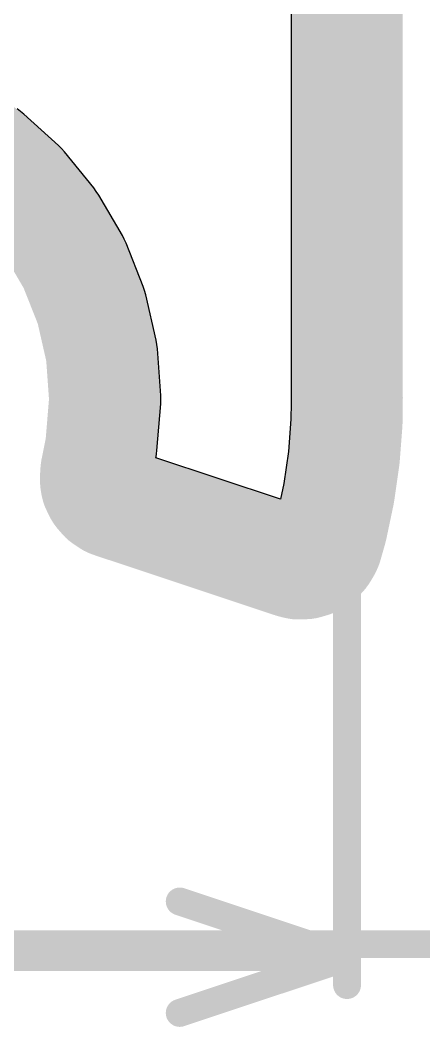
# Model space of a CAD drawing. Header units: inches. Extents: x -5 to 5450, y -4 to 5452.
# Drawn here: x 92.58 to 96.26, y -3 to 6.18 of the extents above; entities that cross this region are included whole.
import ezdxf

# ---------------------------------------------------------------- set-up
doc = ezdxf.new("R2010")
doc.units = ezdxf.units.IN
for name, color, linetype in [('Board_outline', 216, 'Continuous'), ('Ground', 76, 'Continuous'), ('Power', 16, 'Continuous'), ('Top Overlay', 2, 'Continuous')]:
    doc.layers.add(name, color=color, linetype=linetype)

msp = doc.modelspace()

# ---------------------------------------------------------------- linework, layer by layer
at = {"layer": 'Board_outline'}
for points in [[(95.5604, 2.7921, 0.254, 0.254, 0), (95.5607, 37.7372, 0.254, 0.254, 0)], [(95.5604, 2.7921, 0.254, 0.254, 0), (95.5607, 37.7372, 0.254, 0.254, 0)], [(87.9098, 3.6203, 0.254, 0.254, -0.957281), (93.2784, 2.0887, 0.254, 0.254, 0)], [(87.9098, 3.6203, 0.254, 0.254, -0.957281), (93.2784, 2.0887, 0.254, 0.254, 0)], [(95.5604, 2.7921, 0.254, 0.254, -0.002747), (95.5607, 2.7372, 0.254, 0.254, 0)], [(95.5604, 2.7921, 0.254, 0.254, -0.002747), (95.5607, 2.7372, 0.254, 0.254, 0)], [(95.5604, 2.6855, 0.254, 0.254, 0), (95.5607, 2.7372, 0.254, 0.254, 0)], [(95.5604, 2.6855, 0.254, 0.254, 0), (95.5607, 2.7372, 0.254, 0.254, 0)], [(95.5604, 2.6855, 0.254, 0.254, -0.065833), (95.3751, 1.3877, 0.254, 0.254, 0)], [(95.5604, 2.6855, 0.254, 0.254, -0.065833), (95.3751, 1.3877, 0.254, 0.254, 0)], [(93.2751, 2.0749, 0.254, 0.254, 0), (93.2784, 2.0887, 0.254, 0.254, 0)], [(93.2751, 2.0749, 0.254, 0.254, 0), (93.2784, 2.0887, 0.254, 0.254, 0)], [(93.2751, 2.0749, 0.254, 0.254, -0.007608), (93.2695, 1.9883, 0.254, 0.254, 0)], [(93.2751, 2.0749, 0.254, 0.254, -0.007608), (93.2695, 1.9883, 0.254, 0.254, 0)], [(93.2695, 1.9883, 0.254, 0.254, 0), (93.2728, 1.9667, 0.254, 0.254, 0)], [(93.2695, 1.9883, 0.254, 0.254, 0), (93.2728, 1.9667, 0.254, 0.254, 0)], [(93.4377, 1.7788, 0.254, 0.254, -0.267949), (93.2728, 1.9667, 0.254, 0.254, 0)], [(93.4377, 1.7788, 0.254, 0.254, -0.267949), (93.2728, 1.9667, 0.254, 0.254, 0)], [(93.4377, 1.7788, 0.254, 0.254, 0), (93.4389, 1.7784, 0.254, 0.254, 0)], [(93.4377, 1.7788, 0.254, 0.254, 0), (93.4389, 1.7784, 0.254, 0.254, 0)], [(93.4389, 1.7784, 0.254, 0.254, 0), (95.061, 1.2381, 0.254, 0.254, 0)], [(93.4389, 1.7784, 0.254, 0.254, 0), (95.061, 1.2381, 0.254, 0.254, 0)], [(95.3694, 1.3759, 0.254, 0.254, -0.003162), (95.3359, 1.3199, 0.254, 0.254, 0)], [(95.3694, 1.3759, 0.254, 0.254, -0.003162), (95.3359, 1.3199, 0.254, 0.254, 0)], [(95.3694, 1.3759, 0.254, 0.254, 0), (95.3743, 1.388, 0.254, 0.254, 0)], [(95.3694, 1.3759, 0.254, 0.254, 0), (95.3743, 1.388, 0.254, 0.254, 0)], [(95.3743, 1.388, 0.254, 0.254, 0), (95.3751, 1.3877, 0.254, 0.254, 0)], [(95.3743, 1.388, 0.254, 0.254, 0), (95.3751, 1.3877, 0.254, 0.254, 0)], [(95.3216, 1.3034, 0.254, 0.254, -0.267947), (95.082, 1.2321, 0.254, 0.254, 0)], [(95.3216, 1.3034, 0.254, 0.254, -0.267947), (95.082, 1.2321, 0.254, 0.254, 0)], [(95.3216, 1.3034, 0.254, 0.254, 0), (95.3359, 1.3199, 0.254, 0.254, 0)], [(95.3216, 1.3034, 0.254, 0.254, 0), (95.3359, 1.3199, 0.254, 0.254, 0)], [(95.061, 1.2381, 0.254, 0.254, 0), (95.082, 1.2321, 0.254, 0.254, 0)], [(95.061, 1.2381, 0.254, 0.254, 0), (95.082, 1.2321, 0.254, 0.254, 0)]]:
    msp.add_lwpolyline(points, format="xyseb", dxfattribs=at)
for points in [[(95.4969, 2.7921, 0.127, 0.127, 1), (95.6239, 2.7921, 0.127, 0.127, 1)], [(95.4969, 2.7921, 0.127, 0.127, 1), (95.6239, 2.7921, 0.127, 0.127, 1)], [(95.4969, 2.7921, 0.127, 0.127, 1), (95.6239, 2.7921, 0.127, 0.127, 1)], [(95.4969, 2.7921, 0.127, 0.127, 1), (95.6239, 2.7921, 0.127, 0.127, 1)], [(95.4972, 2.7372, 0.127, 0.127, 1), (95.6242, 2.7372, 0.127, 0.127, 1)], [(95.4972, 2.7372, 0.127, 0.127, 1), (95.6242, 2.7372, 0.127, 0.127, 1)], [(95.4972, 2.7372, 0.127, 0.127, 1), (95.6242, 2.7372, 0.127, 0.127, 1)], [(95.4972, 2.7372, 0.127, 0.127, 1), (95.6242, 2.7372, 0.127, 0.127, 1)], [(95.4969, 2.6855, 0.127, 0.127, 1), (95.6239, 2.6855, 0.127, 0.127, 1)], [(95.4969, 2.6855, 0.127, 0.127, 1), (95.6239, 2.6855, 0.127, 0.127, 1)], [(95.4969, 2.6855, 0.127, 0.127, 1), (95.6239, 2.6855, 0.127, 0.127, 1)], [(95.4969, 2.6855, 0.127, 0.127, 1), (95.6239, 2.6855, 0.127, 0.127, 1)], [(93.2149, 2.0887, 0.127, 0.127, 1), (93.3419, 2.0887, 0.127, 0.127, 1)], [(93.2149, 2.0887, 0.127, 0.127, 1), (93.3419, 2.0887, 0.127, 0.127, 1)], [(93.2149, 2.0887, 0.127, 0.127, 1), (93.3419, 2.0887, 0.127, 0.127, 1)], [(93.2149, 2.0887, 0.127, 0.127, 1), (93.3419, 2.0887, 0.127, 0.127, 1)], [(93.206, 1.9883, 0.127, 0.127, 1), (93.333, 1.9883, 0.127, 0.127, 1)], [(93.206, 1.9883, 0.127, 0.127, 1), (93.333, 1.9883, 0.127, 0.127, 1)], [(93.206, 1.9883, 0.127, 0.127, 1), (93.333, 1.9883, 0.127, 0.127, 1)], [(93.206, 1.9883, 0.127, 0.127, 1), (93.333, 1.9883, 0.127, 0.127, 1)], [(93.2116, 2.0749, 0.127, 0.127, 1), (93.3386, 2.0749, 0.127, 0.127, 1)], [(93.2116, 2.0749, 0.127, 0.127, 1), (93.3386, 2.0749, 0.127, 0.127, 1)], [(93.2116, 2.0749, 0.127, 0.127, 1), (93.3386, 2.0749, 0.127, 0.127, 1)], [(93.2116, 2.0749, 0.127, 0.127, 1), (93.3386, 2.0749, 0.127, 0.127, 1)], [(93.2093, 1.9667, 0.127, 0.127, 1), (93.3363, 1.9667, 0.127, 0.127, 1)], [(93.2093, 1.9667, 0.127, 0.127, 1), (93.3363, 1.9667, 0.127, 0.127, 1)], [(93.2093, 1.9667, 0.127, 0.127, 1), (93.3363, 1.9667, 0.127, 0.127, 1)], [(93.2093, 1.9667, 0.127, 0.127, 1), (93.3363, 1.9667, 0.127, 0.127, 1)], [(93.3742, 1.7788, 0.127, 0.127, 1), (93.5012, 1.7788, 0.127, 0.127, 1)], [(93.3742, 1.7788, 0.127, 0.127, 1), (93.5012, 1.7788, 0.127, 0.127, 1)], [(93.3742, 1.7788, 0.127, 0.127, 1), (93.5012, 1.7788, 0.127, 0.127, 1)], [(93.3742, 1.7788, 0.127, 0.127, 1), (93.5012, 1.7788, 0.127, 0.127, 1)], [(93.3754, 1.7784, 0.127, 0.127, 1), (93.5024, 1.7784, 0.127, 0.127, 1)], [(93.3754, 1.7784, 0.127, 0.127, 1), (93.5024, 1.7784, 0.127, 0.127, 1)], [(93.3754, 1.7784, 0.127, 0.127, 1), (93.5024, 1.7784, 0.127, 0.127, 1)], [(93.3754, 1.7784, 0.127, 0.127, 1), (93.5024, 1.7784, 0.127, 0.127, 1)], [(95.3059, 1.3759, 0.127, 0.127, 1), (95.4329, 1.3759, 0.127, 0.127, 1)], [(95.3059, 1.3759, 0.127, 0.127, 1), (95.4329, 1.3759, 0.127, 0.127, 1)], [(95.3059, 1.3759, 0.127, 0.127, 1), (95.4329, 1.3759, 0.127, 0.127, 1)], [(95.3059, 1.3759, 0.127, 0.127, 1), (95.4329, 1.3759, 0.127, 0.127, 1)], [(95.3108, 1.388, 0.127, 0.127, 1), (95.4378, 1.388, 0.127, 0.127, 1)], [(95.3108, 1.388, 0.127, 0.127, 1), (95.4378, 1.388, 0.127, 0.127, 1)], [(95.3108, 1.388, 0.127, 0.127, 1), (95.4378, 1.388, 0.127, 0.127, 1)], [(95.3108, 1.388, 0.127, 0.127, 1), (95.4378, 1.388, 0.127, 0.127, 1)], [(95.3116, 1.3877, 0.127, 0.127, 1), (95.4386, 1.3877, 0.127, 0.127, 1)], [(95.3116, 1.3877, 0.127, 0.127, 1), (95.4386, 1.3877, 0.127, 0.127, 1)], [(95.3116, 1.3877, 0.127, 0.127, 1), (95.4386, 1.3877, 0.127, 0.127, 1)], [(95.3116, 1.3877, 0.127, 0.127, 1), (95.4386, 1.3877, 0.127, 0.127, 1)], [(95.2581, 1.3034, 0.127, 0.127, 1), (95.3851, 1.3034, 0.127, 0.127, 1)], [(95.2581, 1.3034, 0.127, 0.127, 1), (95.3851, 1.3034, 0.127, 0.127, 1)], [(95.2581, 1.3034, 0.127, 0.127, 1), (95.3851, 1.3034, 0.127, 0.127, 1)], [(95.2581, 1.3034, 0.127, 0.127, 1), (95.3851, 1.3034, 0.127, 0.127, 1)], [(95.2724, 1.3199, 0.127, 0.127, 1), (95.3994, 1.3199, 0.127, 0.127, 1)], [(95.2724, 1.3199, 0.127, 0.127, 1), (95.3994, 1.3199, 0.127, 0.127, 1)], [(95.2724, 1.3199, 0.127, 0.127, 1), (95.3994, 1.3199, 0.127, 0.127, 1)], [(95.2724, 1.3199, 0.127, 0.127, 1), (95.3994, 1.3199, 0.127, 0.127, 1)], [(94.9975, 1.2381, 0.127, 0.127, 1), (95.1245, 1.2381, 0.127, 0.127, 1)], [(94.9975, 1.2381, 0.127, 0.127, 1), (95.1245, 1.2381, 0.127, 0.127, 1)], [(94.9975, 1.2381, 0.127, 0.127, 1), (95.1245, 1.2381, 0.127, 0.127, 1)], [(94.9975, 1.2381, 0.127, 0.127, 1), (95.1245, 1.2381, 0.127, 0.127, 1)], [(95.0185, 1.2321, 0.127, 0.127, 1), (95.1455, 1.2321, 0.127, 0.127, 1)], [(95.0185, 1.2321, 0.127, 0.127, 1), (95.1455, 1.2321, 0.127, 0.127, 1)], [(95.0185, 1.2321, 0.127, 0.127, 1), (95.1455, 1.2321, 0.127, 0.127, 1)], [(95.0185, 1.2321, 0.127, 0.127, 1), (95.1455, 1.2321, 0.127, 0.127, 1)]]:
    msp.add_lwpolyline(points, format="xyseb", close=True, dxfattribs=at)
at = {"layer": 'Ground'}
for p, q in [((95.0502, 37.726), (95.05, 2.7853)), ((92.5845, 5.3466), (92.5542, 5.3711)), ((92.6158, 5.3234), (92.5845, 5.3466)), ((92.9317, 5.0372), (92.6158, 5.3234)), ((92.9579, 5.0083), (92.9317, 5.0372)), ((92.9852, 4.9807), (92.9579, 5.0083)), ((93.254, 4.6497), (92.9852, 4.9807)), ((93.2754, 4.6172), (93.254, 4.6497)), ((93.2983, 4.5857), (93.2754, 4.6172)), ((93.5135, 4.2178), (93.2983, 4.5857)), ((93.5298, 4.1823), (93.5135, 4.2178)), ((93.5476, 4.1477), (93.5298, 4.1823)), ((93.7044, 3.7513), (93.5476, 4.1477)), ((93.7151, 3.7139), (93.7044, 3.7513)), ((93.7274, 3.6769), (93.7151, 3.7139)), ((93.8221, 3.2613), (93.7274, 3.6769)), ((93.8269, 3.2227), (93.8221, 3.2613)), ((93.8335, 3.1843), (93.8269, 3.2227)), ((93.8638, 2.7591), (93.8335, 3.1843)), ((93.8628, 2.7201), (93.8638, 2.7591)), ((95.05, 2.7853), (95.0502, 2.7831)), ((95.0502, 2.7831), (95.05, 2.781)), ((95.05, 2.781), (95.0501, 2.768)), ((95.0501, 2.768), (95.0502, 2.7563)), ((95.0502, 2.7563), (95.0502, 2.7379)), ((93.8287, 2.2563), (93.8634, 2.6812)), ((93.8634, 2.6812), (93.8628, 2.7201)), ((95.05, 2.6895), (95.0485, 2.5432)), ((95.0502, 2.7379), (95.05, 2.6895)), ((95.0485, 2.5432), (95.026, 2.2488)), ((93.8206, 2.1984), (93.8235, 2.2276)), ((93.8235, 2.2276), (93.8287, 2.2563)), ((95.026, 2.2488), (94.9843, 1.9565)), ((93.8189, 2.1898), (93.8206, 2.1984)), ((94.9538, 1.8118), (93.8189, 2.1898)), ((94.9843, 1.9565), (94.9538, 1.8118))]:
    msp.add_line(p, q, dxfattribs=at)
for points in [[(95.5605, 2.7853, 1.016, 1.016, 0), (95.5607, 37.7372, 1.016, 1.016, 0)], [(91.9173, 5.1799, 1.016, 1.016, 0), (92.2731, 4.9451, 1.016, 1.016, 0)], [(92.2731, 4.9451, 1.016, 1.016, 0), (92.589, 4.6589, 1.016, 1.016, 0)], [(92.589, 4.6589, 1.016, 1.016, 0), (92.8577, 4.328, 1.016, 1.016, 0)], [(92.8577, 4.328, 1.016, 1.016, 0), (93.0729, 3.96, 1.016, 1.016, 0)], [(93.0729, 3.96, 1.016, 1.016, 0), (93.2297, 3.5636, 1.016, 1.016, 0)], [(93.2297, 3.5636, 1.016, 1.016, 0), (93.3244, 3.148, 1.016, 1.016, 0)], [(93.3244, 3.148, 1.016, 1.016, 0), (93.3547, 2.7228, 1.016, 1.016, 0)], [(93.3199, 2.2979, 1.016, 1.016, 0), (93.3547, 2.7228, 1.016, 1.016, 0)], [(95.5604, 2.6855, 1.016, 1.016, 0), (95.5607, 2.7372, 1.016, 1.016, 0)], [(95.5605, 2.7853, 1.016, 1.016, 0), (95.5606, 2.7715, 1.016, 1.016, 0)], [(95.5606, 2.7715, 1.016, 1.016, 0), (95.5606, 2.7578, 1.016, 1.016, 0)], [(95.5606, 2.7578, 1.016, 1.016, 0), (95.5607, 2.7372, 1.016, 1.016, 0)], [(95.5587, 2.5211, 1.016, 1.016, 0), (95.5604, 2.6855, 1.016, 1.016, 0)], [(95.5337, 2.1933, 1.016, 1.016, 0), (95.5587, 2.5211, 1.016, 1.016, 0)], [(93.2784, 2.0887, 1.016, 1.016, 0), (93.3199, 2.2979, 1.016, 1.016, 0)], [(95.4872, 1.8678, 1.016, 1.016, 0), (95.5337, 2.1933, 1.016, 1.016, 0)], [(93.2733, 2.0424, 1.016, 1.016, 0), (93.2751, 2.0749, 1.016, 1.016, 0)], [(93.2751, 2.0749, 1.016, 1.016, 0), (93.2784, 2.0887, 1.016, 1.016, 0)], [(93.2703, 1.9991, 1.016, 1.016, 0), (93.2719, 2.0207, 1.016, 1.016, 0)], [(93.2703, 1.9991, 1.016, 1.016, 0), (93.2728, 1.9667, 1.016, 1.016, 0)], [(93.2719, 2.0207, 1.016, 1.016, 0), (93.2733, 2.0424, 1.016, 1.016, 0)], [(93.2728, 1.9667, 1.016, 1.016, 0), (93.2792, 1.9344, 1.016, 1.016, 0)], [(93.2792, 1.9344, 1.016, 1.016, 0), (93.3084, 1.8754, 1.016, 1.016, 0)], [(93.3084, 1.8754, 1.016, 1.016, 0), (93.3518, 1.8259, 1.016, 1.016, 0)], [(93.3518, 1.8259, 1.016, 1.016, 0), (93.4065, 1.7894, 1.016, 1.016, 0)], [(93.4065, 1.7894, 1.016, 1.016, 0), (93.4377, 1.7788, 1.016, 1.016, 0)], [(95.4194, 1.546, 1.016, 1.016, 0), (95.4872, 1.8678, 1.016, 1.016, 0)], [(93.4377, 1.7788, 1.016, 1.016, 0), (95.061, 1.2381, 1.016, 1.016, 0)], [(95.3743, 1.388, 1.016, 1.016, 0), (95.4194, 1.546, 1.016, 1.016, 0)], [(95.3359, 1.3199, 1.016, 1.016, 0), (95.3485, 1.3408, 1.016, 1.016, 0)], [(95.3485, 1.3408, 1.016, 1.016, 0), (95.3569, 1.3548, 1.016, 1.016, 0)], [(95.3569, 1.3548, 1.016, 1.016, 0), (95.3652, 1.3689, 1.016, 1.016, 0)], [(95.3652, 1.3689, 1.016, 1.016, 0), (95.3743, 1.388, 1.016, 1.016, 0)], [(95.061, 1.2381, 1.016, 1.016, 0), (95.082, 1.2321, 1.016, 1.016, 0)], [(95.1798, 1.2263, 1.016, 1.016, 0), (95.2429, 1.2451, 1.016, 1.016, 0)], [(95.2429, 1.2451, 1.016, 1.016, 0), (95.299, 1.2795, 1.016, 1.016, 0)], [(95.299, 1.2795, 1.016, 1.016, 0), (95.3216, 1.3034, 1.016, 1.016, 0)], [(95.3216, 1.3034, 1.016, 1.016, 0), (95.3359, 1.3199, 1.016, 1.016, 0)], [(95.082, 1.2321, 1.016, 1.016, 0), (95.114, 1.2245, 1.016, 1.016, 0)], [(95.114, 1.2245, 1.016, 1.016, 0), (95.1798, 1.2263, 1.016, 1.016, 0)]]:
    msp.add_lwpolyline(points, format="xyseb", dxfattribs=at)
for points in [[(92.0191, 4.9451, 0.508, 0.508, 1), (92.5271, 4.9451, 0.508, 0.508, 1)], [(92.0191, 4.9451, 0.508, 0.508, 1), (92.5271, 4.9451, 0.508, 0.508, 1)], [(92.335, 4.6589, 0.508, 0.508, 1), (92.843, 4.6589, 0.508, 0.508, 1)], [(92.335, 4.6589, 0.508, 0.508, 1), (92.843, 4.6589, 0.508, 0.508, 1)], [(92.6037, 4.328, 0.508, 0.508, 1), (93.1117, 4.328, 0.508, 0.508, 1)], [(92.6037, 4.328, 0.508, 0.508, 1), (93.1117, 4.328, 0.508, 0.508, 1)], [(92.8189, 3.96, 0.508, 0.508, 1), (93.3269, 3.96, 0.508, 0.508, 1)], [(92.8189, 3.96, 0.508, 0.508, 1), (93.3269, 3.96, 0.508, 0.508, 1)], [(92.9757, 3.5636, 0.508, 0.508, 1), (93.4837, 3.5636, 0.508, 0.508, 1)], [(92.9757, 3.5636, 0.508, 0.508, 1), (93.4837, 3.5636, 0.508, 0.508, 1)], [(93.0704, 3.148, 0.508, 0.508, 1), (93.5784, 3.148, 0.508, 0.508, 1)], [(93.0704, 3.148, 0.508, 0.508, 1), (93.5784, 3.148, 0.508, 0.508, 1)], [(93.1007, 2.7228, 0.508, 0.508, 1), (93.6087, 2.7228, 0.508, 0.508, 1)], [(93.1007, 2.7228, 0.508, 0.508, 1), (93.6087, 2.7228, 0.508, 0.508, 1)], [(95.3065, 2.7853, 0.508, 0.508, 1), (95.8145, 2.7853, 0.508, 0.508, 1)], [(95.3065, 2.7853, 0.508, 0.508, 1), (95.8145, 2.7853, 0.508, 0.508, 1)], [(95.3066, 2.7715, 0.508, 0.508, 1), (95.8146, 2.7715, 0.508, 0.508, 1)], [(95.3066, 2.7715, 0.508, 0.508, 1), (95.8146, 2.7715, 0.508, 0.508, 1)], [(95.3066, 2.7578, 0.508, 0.508, 1), (95.8146, 2.7578, 0.508, 0.508, 1)], [(95.3066, 2.7578, 0.508, 0.508, 1), (95.8146, 2.7578, 0.508, 0.508, 1)], [(95.3067, 2.7372, 0.508, 0.508, 1), (95.8147, 2.7372, 0.508, 0.508, 1)], [(95.3067, 2.7372, 0.508, 0.508, 1), (95.8147, 2.7372, 0.508, 0.508, 1)], [(95.3064, 2.6855, 0.508, 0.508, 1), (95.8144, 2.6855, 0.508, 0.508, 1)], [(95.3064, 2.6855, 0.508, 0.508, 1), (95.8144, 2.6855, 0.508, 0.508, 1)], [(95.3047, 2.5211, 0.508, 0.508, 1), (95.8127, 2.5211, 0.508, 0.508, 1)], [(95.3047, 2.5211, 0.508, 0.508, 1), (95.8127, 2.5211, 0.508, 0.508, 1)], [(93.0659, 2.2979, 0.508, 0.508, 1), (93.5739, 2.2979, 0.508, 0.508, 1)], [(93.0659, 2.2979, 0.508, 0.508, 1), (93.5739, 2.2979, 0.508, 0.508, 1)], [(95.2797, 2.1933, 0.508, 0.508, 1), (95.7877, 2.1933, 0.508, 0.508, 1)], [(95.2797, 2.1933, 0.508, 0.508, 1), (95.7877, 2.1933, 0.508, 0.508, 1)], [(93.0211, 2.0749, 0.508, 0.508, 1), (93.5291, 2.0749, 0.508, 0.508, 1)], [(93.0211, 2.0749, 0.508, 0.508, 1), (93.5291, 2.0749, 0.508, 0.508, 1)], [(93.0244, 2.0887, 0.508, 0.508, 1), (93.5324, 2.0887, 0.508, 0.508, 1)], [(93.0244, 2.0887, 0.508, 0.508, 1), (93.5324, 2.0887, 0.508, 0.508, 1)], [(93.0163, 1.9991, 0.508, 0.508, 1), (93.5243, 1.9991, 0.508, 0.508, 1)], [(93.0163, 1.9991, 0.508, 0.508, 1), (93.5243, 1.9991, 0.508, 0.508, 1)], [(93.0179, 2.0207, 0.508, 0.508, 1), (93.5259, 2.0207, 0.508, 0.508, 1)], [(93.0179, 2.0207, 0.508, 0.508, 1), (93.5259, 2.0207, 0.508, 0.508, 1)], [(93.0193, 2.0424, 0.508, 0.508, 1), (93.5273, 2.0424, 0.508, 0.508, 1)], [(93.0193, 2.0424, 0.508, 0.508, 1), (93.5273, 2.0424, 0.508, 0.508, 1)], [(93.0188, 1.9667, 0.508, 0.508, 1), (93.5268, 1.9667, 0.508, 0.508, 1)], [(93.0188, 1.9667, 0.508, 0.508, 1), (93.5268, 1.9667, 0.508, 0.508, 1)], [(93.0252, 1.9344, 0.508, 0.508, 1), (93.5332, 1.9344, 0.508, 0.508, 1)], [(93.0252, 1.9344, 0.508, 0.508, 1), (93.5332, 1.9344, 0.508, 0.508, 1)], [(93.0544, 1.8754, 0.508, 0.508, 1), (93.5624, 1.8754, 0.508, 0.508, 1)], [(93.0544, 1.8754, 0.508, 0.508, 1), (93.5624, 1.8754, 0.508, 0.508, 1)], [(93.0978, 1.8259, 0.508, 0.508, 1), (93.6058, 1.8259, 0.508, 0.508, 1)], [(93.0978, 1.8259, 0.508, 0.508, 1), (93.6058, 1.8259, 0.508, 0.508, 1)], [(93.1525, 1.7894, 0.508, 0.508, 1), (93.6605, 1.7894, 0.508, 0.508, 1)], [(93.1525, 1.7894, 0.508, 0.508, 1), (93.6605, 1.7894, 0.508, 0.508, 1)], [(95.2332, 1.8678, 0.508, 0.508, 1), (95.7412, 1.8678, 0.508, 0.508, 1)], [(95.2332, 1.8678, 0.508, 0.508, 1), (95.7412, 1.8678, 0.508, 0.508, 1)], [(93.1837, 1.7788, 0.508, 0.508, 1), (93.6917, 1.7788, 0.508, 0.508, 1)], [(93.1837, 1.7788, 0.508, 0.508, 1), (93.6917, 1.7788, 0.508, 0.508, 1)], [(95.1654, 1.546, 0.508, 0.508, 1), (95.6734, 1.546, 0.508, 0.508, 1)], [(95.1654, 1.546, 0.508, 0.508, 1), (95.6734, 1.546, 0.508, 0.508, 1)], [(95.0945, 1.3408, 0.508, 0.508, 1), (95.6025, 1.3408, 0.508, 0.508, 1)], [(95.0945, 1.3408, 0.508, 0.508, 1), (95.6025, 1.3408, 0.508, 0.508, 1)], [(95.1029, 1.3548, 0.508, 0.508, 1), (95.6109, 1.3548, 0.508, 0.508, 1)], [(95.1029, 1.3548, 0.508, 0.508, 1), (95.6109, 1.3548, 0.508, 0.508, 1)], [(95.1112, 1.3689, 0.508, 0.508, 1), (95.6192, 1.3689, 0.508, 0.508, 1)], [(95.1112, 1.3689, 0.508, 0.508, 1), (95.6192, 1.3689, 0.508, 0.508, 1)], [(95.1203, 1.388, 0.508, 0.508, 1), (95.6283, 1.388, 0.508, 0.508, 1)], [(95.1203, 1.388, 0.508, 0.508, 1), (95.6283, 1.388, 0.508, 0.508, 1)], [(94.807, 1.2381, 0.508, 0.508, 1), (95.315, 1.2381, 0.508, 0.508, 1)], [(94.807, 1.2381, 0.508, 0.508, 1), (95.315, 1.2381, 0.508, 0.508, 1)], [(94.9889, 1.2451, 0.508, 0.508, 1), (95.4969, 1.2451, 0.508, 0.508, 1)], [(94.9889, 1.2451, 0.508, 0.508, 1), (95.4969, 1.2451, 0.508, 0.508, 1)], [(95.045, 1.2795, 0.508, 0.508, 1), (95.553, 1.2795, 0.508, 0.508, 1)], [(95.045, 1.2795, 0.508, 0.508, 1), (95.553, 1.2795, 0.508, 0.508, 1)], [(95.0676, 1.3034, 0.508, 0.508, 1), (95.5756, 1.3034, 0.508, 0.508, 1)], [(95.0676, 1.3034, 0.508, 0.508, 1), (95.5756, 1.3034, 0.508, 0.508, 1)], [(95.0819, 1.3199, 0.508, 0.508, 1), (95.5899, 1.3199, 0.508, 0.508, 1)], [(95.0819, 1.3199, 0.508, 0.508, 1), (95.5899, 1.3199, 0.508, 0.508, 1)], [(94.828, 1.2321, 0.508, 0.508, 1), (95.336, 1.2321, 0.508, 0.508, 1)], [(94.828, 1.2321, 0.508, 0.508, 1), (95.336, 1.2321, 0.508, 0.508, 1)], [(94.86, 1.2245, 0.508, 0.508, 1), (95.368, 1.2245, 0.508, 0.508, 1)], [(94.86, 1.2245, 0.508, 0.508, 1), (95.368, 1.2245, 0.508, 0.508, 1)], [(94.9258, 1.2263, 0.508, 0.508, 1), (95.4338, 1.2263, 0.508, 0.508, 1)], [(94.9258, 1.2263, 0.508, 0.508, 1), (95.4338, 1.2263, 0.508, 0.508, 1)]]:
    msp.add_lwpolyline(points, format="xyseb", close=True, dxfattribs=at)
at = {"layer": 'Power'}
for p, q in [((95.0502, 37.726), (95.05, 2.7853)), ((92.5845, 5.3466), (92.5542, 5.3711)), ((92.6158, 5.3234), (92.5845, 5.3466)), ((92.9317, 5.0372), (92.6158, 5.3234)), ((92.9579, 5.0083), (92.9317, 5.0372)), ((92.9852, 4.9807), (92.9579, 5.0083)), ((93.254, 4.6497), (92.9852, 4.9807)), ((93.2754, 4.6172), (93.254, 4.6497)), ((93.2983, 4.5857), (93.2754, 4.6172)), ((93.5135, 4.2178), (93.2983, 4.5857)), ((93.5298, 4.1823), (93.5135, 4.2178)), ((93.5476, 4.1477), (93.5298, 4.1823)), ((93.7044, 3.7513), (93.5476, 4.1477)), ((93.7151, 3.7139), (93.7044, 3.7513)), ((93.7274, 3.6769), (93.7151, 3.7139)), ((93.8221, 3.2613), (93.7274, 3.6769)), ((93.8269, 3.2227), (93.8221, 3.2613)), ((93.8335, 3.1843), (93.8269, 3.2227)), ((93.8638, 2.7591), (93.8335, 3.1843)), ((93.8628, 2.7201), (93.8638, 2.7591)), ((95.05, 2.7853), (95.0502, 2.7831)), ((95.0502, 2.7831), (95.05, 2.781)), ((95.05, 2.781), (95.0501, 2.768)), ((95.0501, 2.768), (95.0502, 2.7563)), ((95.0502, 2.7563), (95.0502, 2.7379)), ((93.8287, 2.2563), (93.8634, 2.6812)), ((93.8634, 2.6812), (93.8628, 2.7201)), ((95.05, 2.6895), (95.0485, 2.5432)), ((95.0502, 2.7379), (95.05, 2.6895)), ((95.0485, 2.5432), (95.026, 2.2488)), ((93.8206, 2.1984), (93.8235, 2.2276)), ((93.8235, 2.2276), (93.8287, 2.2563)), ((95.026, 2.2488), (94.9843, 1.9565)), ((93.8189, 2.1898), (93.8206, 2.1984)), ((94.9538, 1.8118), (93.8189, 2.1898)), ((94.9843, 1.9565), (94.9538, 1.8118))]:
    msp.add_line(p, q, dxfattribs=at)
for points in [[(95.5605, 2.7853, 1.016, 1.016, 0), (95.5607, 37.7372, 1.016, 1.016, 0)], [(91.9173, 5.1799, 1.016, 1.016, 0), (92.2731, 4.9451, 1.016, 1.016, 0)], [(92.2731, 4.9451, 1.016, 1.016, 0), (92.589, 4.6589, 1.016, 1.016, 0)], [(92.589, 4.6589, 1.016, 1.016, 0), (92.8577, 4.328, 1.016, 1.016, 0)], [(92.8577, 4.328, 1.016, 1.016, 0), (93.0729, 3.96, 1.016, 1.016, 0)], [(93.0729, 3.96, 1.016, 1.016, 0), (93.2297, 3.5636, 1.016, 1.016, 0)], [(93.2297, 3.5636, 1.016, 1.016, 0), (93.3244, 3.148, 1.016, 1.016, 0)], [(93.3244, 3.148, 1.016, 1.016, 0), (93.3547, 2.7228, 1.016, 1.016, 0)], [(93.3199, 2.2979, 1.016, 1.016, 0), (93.3547, 2.7228, 1.016, 1.016, 0)], [(95.5604, 2.6855, 1.016, 1.016, 0), (95.5607, 2.7372, 1.016, 1.016, 0)], [(95.5605, 2.7853, 1.016, 1.016, 0), (95.5606, 2.7715, 1.016, 1.016, 0)], [(95.5606, 2.7715, 1.016, 1.016, 0), (95.5606, 2.7578, 1.016, 1.016, 0)], [(95.5606, 2.7578, 1.016, 1.016, 0), (95.5607, 2.7372, 1.016, 1.016, 0)], [(95.5587, 2.5211, 1.016, 1.016, 0), (95.5604, 2.6855, 1.016, 1.016, 0)], [(95.5337, 2.1933, 1.016, 1.016, 0), (95.5587, 2.5211, 1.016, 1.016, 0)], [(93.2784, 2.0887, 1.016, 1.016, 0), (93.3199, 2.2979, 1.016, 1.016, 0)], [(95.4872, 1.8678, 1.016, 1.016, 0), (95.5337, 2.1933, 1.016, 1.016, 0)], [(93.2733, 2.0424, 1.016, 1.016, 0), (93.2751, 2.0749, 1.016, 1.016, 0)], [(93.2751, 2.0749, 1.016, 1.016, 0), (93.2784, 2.0887, 1.016, 1.016, 0)], [(93.2703, 1.9991, 1.016, 1.016, 0), (93.2719, 2.0207, 1.016, 1.016, 0)], [(93.2703, 1.9991, 1.016, 1.016, 0), (93.2728, 1.9667, 1.016, 1.016, 0)], [(93.2719, 2.0207, 1.016, 1.016, 0), (93.2733, 2.0424, 1.016, 1.016, 0)], [(93.2728, 1.9667, 1.016, 1.016, 0), (93.2792, 1.9344, 1.016, 1.016, 0)], [(93.2792, 1.9344, 1.016, 1.016, 0), (93.3084, 1.8754, 1.016, 1.016, 0)], [(93.3084, 1.8754, 1.016, 1.016, 0), (93.3518, 1.8259, 1.016, 1.016, 0)], [(93.3518, 1.8259, 1.016, 1.016, 0), (93.4065, 1.7894, 1.016, 1.016, 0)], [(93.4065, 1.7894, 1.016, 1.016, 0), (93.4377, 1.7788, 1.016, 1.016, 0)], [(95.4194, 1.546, 1.016, 1.016, 0), (95.4872, 1.8678, 1.016, 1.016, 0)], [(93.4377, 1.7788, 1.016, 1.016, 0), (95.061, 1.2381, 1.016, 1.016, 0)], [(95.3743, 1.388, 1.016, 1.016, 0), (95.4194, 1.546, 1.016, 1.016, 0)], [(95.3359, 1.3199, 1.016, 1.016, 0), (95.3485, 1.3408, 1.016, 1.016, 0)], [(95.3485, 1.3408, 1.016, 1.016, 0), (95.3569, 1.3548, 1.016, 1.016, 0)], [(95.3569, 1.3548, 1.016, 1.016, 0), (95.3652, 1.3689, 1.016, 1.016, 0)], [(95.3652, 1.3689, 1.016, 1.016, 0), (95.3743, 1.388, 1.016, 1.016, 0)], [(95.061, 1.2381, 1.016, 1.016, 0), (95.082, 1.2321, 1.016, 1.016, 0)], [(95.1798, 1.2263, 1.016, 1.016, 0), (95.2429, 1.2451, 1.016, 1.016, 0)], [(95.2429, 1.2451, 1.016, 1.016, 0), (95.299, 1.2795, 1.016, 1.016, 0)], [(95.299, 1.2795, 1.016, 1.016, 0), (95.3216, 1.3034, 1.016, 1.016, 0)], [(95.3216, 1.3034, 1.016, 1.016, 0), (95.3359, 1.3199, 1.016, 1.016, 0)], [(95.082, 1.2321, 1.016, 1.016, 0), (95.114, 1.2245, 1.016, 1.016, 0)], [(95.114, 1.2245, 1.016, 1.016, 0), (95.1798, 1.2263, 1.016, 1.016, 0)]]:
    msp.add_lwpolyline(points, format="xyseb", dxfattribs=at)
for points in [[(92.0191, 4.9451, 0.508, 0.508, 1), (92.5271, 4.9451, 0.508, 0.508, 1)], [(92.0191, 4.9451, 0.508, 0.508, 1), (92.5271, 4.9451, 0.508, 0.508, 1)], [(92.335, 4.6589, 0.508, 0.508, 1), (92.843, 4.6589, 0.508, 0.508, 1)], [(92.335, 4.6589, 0.508, 0.508, 1), (92.843, 4.6589, 0.508, 0.508, 1)], [(92.6037, 4.328, 0.508, 0.508, 1), (93.1117, 4.328, 0.508, 0.508, 1)], [(92.6037, 4.328, 0.508, 0.508, 1), (93.1117, 4.328, 0.508, 0.508, 1)], [(92.8189, 3.96, 0.508, 0.508, 1), (93.3269, 3.96, 0.508, 0.508, 1)], [(92.8189, 3.96, 0.508, 0.508, 1), (93.3269, 3.96, 0.508, 0.508, 1)], [(92.9757, 3.5636, 0.508, 0.508, 1), (93.4837, 3.5636, 0.508, 0.508, 1)], [(92.9757, 3.5636, 0.508, 0.508, 1), (93.4837, 3.5636, 0.508, 0.508, 1)], [(93.0704, 3.148, 0.508, 0.508, 1), (93.5784, 3.148, 0.508, 0.508, 1)], [(93.0704, 3.148, 0.508, 0.508, 1), (93.5784, 3.148, 0.508, 0.508, 1)], [(93.1007, 2.7228, 0.508, 0.508, 1), (93.6087, 2.7228, 0.508, 0.508, 1)], [(93.1007, 2.7228, 0.508, 0.508, 1), (93.6087, 2.7228, 0.508, 0.508, 1)], [(95.3065, 2.7853, 0.508, 0.508, 1), (95.8145, 2.7853, 0.508, 0.508, 1)], [(95.3065, 2.7853, 0.508, 0.508, 1), (95.8145, 2.7853, 0.508, 0.508, 1)], [(95.3066, 2.7715, 0.508, 0.508, 1), (95.8146, 2.7715, 0.508, 0.508, 1)], [(95.3066, 2.7715, 0.508, 0.508, 1), (95.8146, 2.7715, 0.508, 0.508, 1)], [(95.3066, 2.7578, 0.508, 0.508, 1), (95.8146, 2.7578, 0.508, 0.508, 1)], [(95.3066, 2.7578, 0.508, 0.508, 1), (95.8146, 2.7578, 0.508, 0.508, 1)], [(95.3067, 2.7372, 0.508, 0.508, 1), (95.8147, 2.7372, 0.508, 0.508, 1)], [(95.3067, 2.7372, 0.508, 0.508, 1), (95.8147, 2.7372, 0.508, 0.508, 1)], [(95.3064, 2.6855, 0.508, 0.508, 1), (95.8144, 2.6855, 0.508, 0.508, 1)], [(95.3064, 2.6855, 0.508, 0.508, 1), (95.8144, 2.6855, 0.508, 0.508, 1)], [(95.3047, 2.5211, 0.508, 0.508, 1), (95.8127, 2.5211, 0.508, 0.508, 1)], [(95.3047, 2.5211, 0.508, 0.508, 1), (95.8127, 2.5211, 0.508, 0.508, 1)], [(93.0659, 2.2979, 0.508, 0.508, 1), (93.5739, 2.2979, 0.508, 0.508, 1)], [(93.0659, 2.2979, 0.508, 0.508, 1), (93.5739, 2.2979, 0.508, 0.508, 1)], [(95.2797, 2.1933, 0.508, 0.508, 1), (95.7877, 2.1933, 0.508, 0.508, 1)], [(95.2797, 2.1933, 0.508, 0.508, 1), (95.7877, 2.1933, 0.508, 0.508, 1)], [(93.0211, 2.0749, 0.508, 0.508, 1), (93.5291, 2.0749, 0.508, 0.508, 1)], [(93.0211, 2.0749, 0.508, 0.508, 1), (93.5291, 2.0749, 0.508, 0.508, 1)], [(93.0244, 2.0887, 0.508, 0.508, 1), (93.5324, 2.0887, 0.508, 0.508, 1)], [(93.0244, 2.0887, 0.508, 0.508, 1), (93.5324, 2.0887, 0.508, 0.508, 1)], [(93.0163, 1.9991, 0.508, 0.508, 1), (93.5243, 1.9991, 0.508, 0.508, 1)], [(93.0163, 1.9991, 0.508, 0.508, 1), (93.5243, 1.9991, 0.508, 0.508, 1)], [(93.0179, 2.0207, 0.508, 0.508, 1), (93.5259, 2.0207, 0.508, 0.508, 1)], [(93.0179, 2.0207, 0.508, 0.508, 1), (93.5259, 2.0207, 0.508, 0.508, 1)], [(93.0193, 2.0424, 0.508, 0.508, 1), (93.5273, 2.0424, 0.508, 0.508, 1)], [(93.0193, 2.0424, 0.508, 0.508, 1), (93.5273, 2.0424, 0.508, 0.508, 1)], [(93.0188, 1.9667, 0.508, 0.508, 1), (93.5268, 1.9667, 0.508, 0.508, 1)], [(93.0188, 1.9667, 0.508, 0.508, 1), (93.5268, 1.9667, 0.508, 0.508, 1)], [(93.0252, 1.9344, 0.508, 0.508, 1), (93.5332, 1.9344, 0.508, 0.508, 1)], [(93.0252, 1.9344, 0.508, 0.508, 1), (93.5332, 1.9344, 0.508, 0.508, 1)], [(93.0544, 1.8754, 0.508, 0.508, 1), (93.5624, 1.8754, 0.508, 0.508, 1)], [(93.0544, 1.8754, 0.508, 0.508, 1), (93.5624, 1.8754, 0.508, 0.508, 1)], [(93.0978, 1.8259, 0.508, 0.508, 1), (93.6058, 1.8259, 0.508, 0.508, 1)], [(93.0978, 1.8259, 0.508, 0.508, 1), (93.6058, 1.8259, 0.508, 0.508, 1)], [(93.1525, 1.7894, 0.508, 0.508, 1), (93.6605, 1.7894, 0.508, 0.508, 1)], [(93.1525, 1.7894, 0.508, 0.508, 1), (93.6605, 1.7894, 0.508, 0.508, 1)], [(95.2332, 1.8678, 0.508, 0.508, 1), (95.7412, 1.8678, 0.508, 0.508, 1)], [(95.2332, 1.8678, 0.508, 0.508, 1), (95.7412, 1.8678, 0.508, 0.508, 1)], [(93.1837, 1.7788, 0.508, 0.508, 1), (93.6917, 1.7788, 0.508, 0.508, 1)], [(93.1837, 1.7788, 0.508, 0.508, 1), (93.6917, 1.7788, 0.508, 0.508, 1)], [(95.1654, 1.546, 0.508, 0.508, 1), (95.6734, 1.546, 0.508, 0.508, 1)], [(95.1654, 1.546, 0.508, 0.508, 1), (95.6734, 1.546, 0.508, 0.508, 1)], [(95.0945, 1.3408, 0.508, 0.508, 1), (95.6025, 1.3408, 0.508, 0.508, 1)], [(95.0945, 1.3408, 0.508, 0.508, 1), (95.6025, 1.3408, 0.508, 0.508, 1)], [(95.1029, 1.3548, 0.508, 0.508, 1), (95.6109, 1.3548, 0.508, 0.508, 1)], [(95.1029, 1.3548, 0.508, 0.508, 1), (95.6109, 1.3548, 0.508, 0.508, 1)], [(95.1112, 1.3689, 0.508, 0.508, 1), (95.6192, 1.3689, 0.508, 0.508, 1)], [(95.1112, 1.3689, 0.508, 0.508, 1), (95.6192, 1.3689, 0.508, 0.508, 1)], [(95.1203, 1.388, 0.508, 0.508, 1), (95.6283, 1.388, 0.508, 0.508, 1)], [(95.1203, 1.388, 0.508, 0.508, 1), (95.6283, 1.388, 0.508, 0.508, 1)], [(94.807, 1.2381, 0.508, 0.508, 1), (95.315, 1.2381, 0.508, 0.508, 1)], [(94.807, 1.2381, 0.508, 0.508, 1), (95.315, 1.2381, 0.508, 0.508, 1)], [(94.9889, 1.2451, 0.508, 0.508, 1), (95.4969, 1.2451, 0.508, 0.508, 1)], [(94.9889, 1.2451, 0.508, 0.508, 1), (95.4969, 1.2451, 0.508, 0.508, 1)], [(95.045, 1.2795, 0.508, 0.508, 1), (95.553, 1.2795, 0.508, 0.508, 1)], [(95.045, 1.2795, 0.508, 0.508, 1), (95.553, 1.2795, 0.508, 0.508, 1)], [(95.0676, 1.3034, 0.508, 0.508, 1), (95.5756, 1.3034, 0.508, 0.508, 1)], [(95.0676, 1.3034, 0.508, 0.508, 1), (95.5756, 1.3034, 0.508, 0.508, 1)], [(95.0819, 1.3199, 0.508, 0.508, 1), (95.5899, 1.3199, 0.508, 0.508, 1)], [(95.0819, 1.3199, 0.508, 0.508, 1), (95.5899, 1.3199, 0.508, 0.508, 1)], [(94.828, 1.2321, 0.508, 0.508, 1), (95.336, 1.2321, 0.508, 0.508, 1)], [(94.828, 1.2321, 0.508, 0.508, 1), (95.336, 1.2321, 0.508, 0.508, 1)], [(94.86, 1.2245, 0.508, 0.508, 1), (95.368, 1.2245, 0.508, 0.508, 1)], [(94.86, 1.2245, 0.508, 0.508, 1), (95.368, 1.2245, 0.508, 0.508, 1)], [(94.9258, 1.2263, 0.508, 0.508, 1), (95.4338, 1.2263, 0.508, 0.508, 1)], [(94.9258, 1.2263, 0.508, 0.508, 1), (95.4338, 1.2263, 0.508, 0.508, 1)]]:
    msp.add_lwpolyline(points, format="xyseb", close=True, dxfattribs=at)
at = {"layer": 'Top Overlay'}
for points in [[(95.5604, -2.6162, 0.254, 0.254, 0), (95.5604, 2.4111, 0.254, 0.254, 0)], [(94.0364, -1.8542, 0.254, 0.254, 0), (95.5604, -2.3622, 0.254, 0.254, 0)], [(91.3775, -2.2438, 0.254, 0.254, 0), (104.5972, -2.2438, 0.254, 0.254, 0)], [(53.0511, -2.3622, 0.254, 0.254, 0), (95.5604, -2.3622, 0.254, 0.254, 0)], [(94.0364, -2.8702, 0.254, 0.254, 0), (95.5604, -2.3622, 0.254, 0.254, 0)]]:
    msp.add_lwpolyline(points, format="xyseb", dxfattribs=at)
for points in [[(95.4969, 2.4111, 0.127, 0.127, 1), (95.6239, 2.4111, 0.127, 0.127, 1)], [(93.9729, -1.8542, 0.127, 0.127, 1), (94.0999, -1.8542, 0.127, 0.127, 1)], [(95.4969, -2.3622, 0.127, 0.127, 1), (95.6239, -2.3622, 0.127, 0.127, 1)], [(95.4969, -2.3622, 0.127, 0.127, 1), (95.6239, -2.3622, 0.127, 0.127, 1)], [(95.4969, -2.3622, 0.127, 0.127, 1), (95.6239, -2.3622, 0.127, 0.127, 1)], [(95.4969, -2.6162, 0.127, 0.127, 1), (95.6239, -2.6162, 0.127, 0.127, 1)], [(93.9729, -2.8702, 0.127, 0.127, 1), (94.0999, -2.8702, 0.127, 0.127, 1)]]:
    msp.add_lwpolyline(points, format="xyseb", close=True, dxfattribs=at)

doc.saveas('drawing.dxf')
